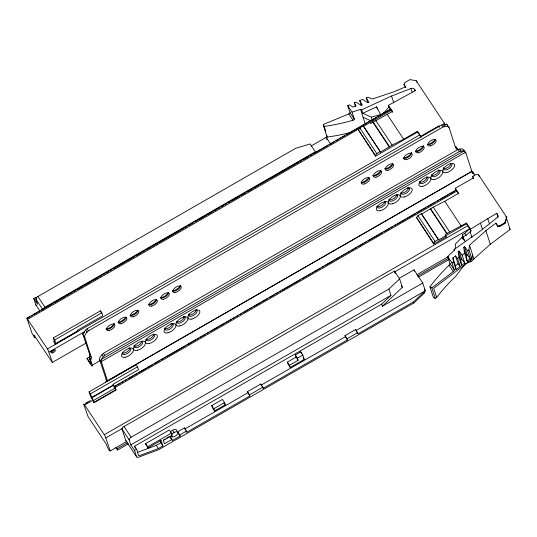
<?xml version="1.0" encoding="UTF-8"?>
<svg xmlns="http://www.w3.org/2000/svg" width="537" height="537" viewBox="0 0 537 537"><rect width="100%" height="100%" fill="white"/><g stroke="black" fill="none" stroke-linecap="round" stroke-linejoin="round"><path stroke-width="0.81" d="M464.33 240.509L463.102 236.73L466.082 235.313L471.023 230.957L470.439 229.158L496.712 213.283L497.457 214.404A3.081 2.685 -18 0 1 496.738 217.888L480.803 230.709L454.154 249.416L454.141 250.584A178.801 155.623 -18 0 0 447.683 256.431L449.966 263.425L454.262 269.903A1.551 0.705 -42.9 0 1 453.275 271.554L431.849 287.899L429.929 286.825A178.801 155.623 -18 0 1 449.08 265.218L449.288 264.996A1.618 0.685 -50.6 0 0 449.657 264.513A1.557 0.665 -50.5 0 0 449.966 263.788A1.504 0.651 -50.2 0 0 449.966 263.425M455.322 248.832L455.383 243.993L462.015 237.448L465.599 241.731M429.929 286.825L433.366 297.417L435.292 298.491L436.662 297.444L433.708 288.349L471.956 259.176L468.962 249.953L469.492 245.234L485.884 230.675L495.926 223.157L497.786 226.325L499.739 226.513L505.048 223.459L506.787 217.787L506.552 217.062L478.595 174.881L476.306 174.33L472.654 176.431L473.412 178.754M471.956 259.176L472.493 254.404M506.203 217.297L510.15 229.44L490.315 244.295L473.916 258.854C471.989 261.875 468.673 262.338 465.707 263.627A4.585 3.987 -68.5 0 0 465.196 264.164A211.504 183.788 -68.5 0 0 455.765 276.3A175.908 153.105 -18 0 0 436.662 297.444M443.643 125.04L444.139 122.892L416.182 80.711L409.959 79.61L404.65 82.664L403.952 84.376L405.811 87.551L403.952 84.376M26.87 318.186L32.227 333.813L34.871 337.86L33.952 335.054L52.512 362.717L48.068 349.896L26.87 318.186L390.339 109.266M458.658 193.844L455.967 190.038L455.96 190.387M505.048 223.459L504.814 222.734L506.552 217.062M89.84 356.675L86.994 358.313L89.384 361.918A4.625 0.537 60.1 0 0 90.928 363.14L89.256 357.991L89.558 357.327A7.706 3.692 -33.5 0 0 89.86 355.011L82.886 334.37A7.706 3.692 -33.5 0 1 82.812 333.309L84.262 332.477M100.265 360.575L92.27 365.173L90.599 360.025L90.901 359.36A7.706 3.692 -33.5 0 0 91.209 357.045L84.759 337.196L82.886 334.37M105.554 382.586L105.856 381.921A7.706 3.692 -33.5 0 0 106.158 379.605L99.707 359.756A7.706 3.692 -33.5 0 1 102.01 354.722L103.393 353.353L458.034 149.501L459.732 149.098A7.706 3.692 -33.5 0 1 464.069 150.32L465.935 153.139L471.869 171.397L107.279 380.955L107.507 381.639L106.158 379.605M370.859 123.309L370.423 122.228L371.094 123.242L392.44 111.468L388.385 105.353L415.403 90.599L414.658 89.471A3.081 2.685 -18 0 0 410.993 88.511L391.547 96.022L361.643 109.823L360.515 109.313A178.801 155.623 -18 0 1 352.003 112.072L347.714 105.594L349.5 104.849L352.916 107.064L355.997 105.782L354.319 102.842L356.065 102.124L361.193 105.44L362.26 104.997L359.743 100.594L362.629 99.392L367.758 102.715L368.825 102.272L366.315 97.862L367.764 97.257L372.537 98.936L393.856 91.814L405.576 86.826M417.142 132.303L375.598 156.18L358.347 129.739L359.736 127.853L363.2 125.859L380.424 152.072L392.117 145.097L403.643 139.224L417.444 131.29L420.753 136.284L439.071 125.752L439.575 127.309M438.628 239.891L421.404 213.686L417.934 215.673L416.551 217.559L433.802 244.006L446.146 236.911L445.039 234.81L446.999 233.427L466.385 223.043L466.613 223.748L438.628 239.891L421.545 214.115L433.238 207.141L444.764 201.268L458.564 193.34L455.255 188.346L473.574 177.814L472.654 176.431M375.598 156.18L375.43 155.515L376.82 153.629L380.283 151.635L363.2 125.859M433.802 244.006L433.634 243.335L435.017 241.455L438.487 239.462M399.622 278.925L388.889 289.067L390.936 295.384L381.686 304.13L382.371 306.238L402.361 287.349L399.622 278.925L394.427 271.084L124.034 426.512A2.772 1.329 -33.5 0 0 122.067 429.184L125.745 440.515L136.586 456.866A2.772 1.329 -33.5 0 0 138.62 457.162L158.428 449.805L413.852 302.982L423.861 293.511L425.244 290.806A2.772 1.329 -33.5 0 0 425.203 290.557L422.76 283.026L414.014 269.829L399.273 278.3M423.599 293.773L424.123 293.215M82.812 333.309L83.738 332.786A7.706 3.692 -33.5 0 1 85.712 330.127L87.095 328.758L441.736 124.913L443.434 124.51A7.706 3.692 -33.5 0 1 446.247 124.416L446.717 124.134A7.706 3.692 -33.5 0 1 447.247 124.94L449.113 127.759L455.564 147.608A7.706 3.692 -33.5 0 0 457.041 148.903L457.611 149.064L455.698 146.87A7.706 3.692 -33.5 0 1 455.269 146.715M84.759 337.196A7.706 3.692 -33.5 0 1 87.061 332.161L88.444 330.792L443.085 126.94L444.784 126.537A7.706 3.692 -33.5 0 1 449.113 127.759M107.507 380.834L101.58 362.576A7.706 3.692 -33.5 0 1 101.5 361.515A9.545 8.028 -40.3 0 1 101.386 359.414A7.706 3.692 -33.5 0 1 103.359 356.756L104.742 355.387L459.383 151.535L461.082 151.132A7.706 3.692 -33.5 0 1 463.887 151.045A9.545 8.028 -40.3 0 1 465.411 152.34A7.706 3.692 -33.5 0 1 465.935 153.139M388.385 105.353L388.969 107.145L384.452 112.146L381.753 113.985M389.278 110.568L390.513 109.186L392.668 112.173L392.44 111.468M463.78 239.495L462.263 234.837L464.8 233.373L469.526 228.702L466.613 223.748M355.655 329.483L358.112 333.752L413.503 301.915L425.244 290.806L356.018 330.591L355.655 329.483L344.969 335.625L347.426 339.894L263.204 388.305L260.747 384.036L247.409 391.701L249.866 395.97L186.889 432.171L186.05 430.909M458.162 251.759L459.068 251.068L462.169 255.135L464.727 263.009L461.605 265.392L459.048 257.512L458.162 251.759L460.719 259.633L461.605 265.392M463.72 247.517L464.626 246.825L467.727 250.893L470.291 258.767L467.17 261.143L464.612 253.269L463.72 247.517L466.277 255.39L467.17 261.143M452.892 257.921L455.504 255.927L457.571 258.639L460.128 266.513L456.047 269.634L453.483 261.754L452.892 257.921L455.45 265.795L456.047 269.634M454.262 269.903L451.973 262.908L453.483 261.754M457.571 258.639L459.048 257.512M462.169 255.135L464.612 253.269M467.727 250.893L468.962 249.953M460.719 259.633L461.625 258.941L459.068 251.068M466.277 255.39L467.19 254.699L464.626 246.825M455.45 265.795L458.061 263.801L455.504 255.927M39.906 310.99L35.845 304.855L33.791 298.545L35.898 297.33L36.738 298.599M33.791 298.545L37.53 304.184L35.898 299.169A2.772 1.329 -33.5 0 1 37.865 296.491L295.618 148.34L310.171 143.95L315.367 151.79L44.974 307.211A2.772 1.329 -33.5 0 0 42.967 309.661M311.057 146.037L326.201 137.331L330.342 143.58M27.635 318.119L29.817 316.864M31.274 316.024L32.73 315.192M34.18 314.353L36.362 313.098M37.818 312.265L39.275 311.426M41.456 310.178L42.906 309.339M44.363 308.507L52.358 303.908M53.814 303.069L58.902 300.143M60.359 299.31L65.447 296.384M66.903 295.545L69.085 294.296M70.542 293.457L71.992 292.618M73.448 291.786L75.63 290.53M77.08 289.698L82.174 286.771M83.624 285.932L91.626 281.334M93.082 280.502L98.17 277.575M99.62 276.736L101.802 275.488M103.258 274.649L104.715 273.816M106.165 272.977L108.346 271.722M109.803 270.89L111.26 270.051M113.441 268.795L114.891 267.963M116.348 267.124L125.074 262.11M126.524 261.277L134.525 256.679M135.982 255.84L141.07 252.914M142.527 252.081L144.708 250.826M146.158 249.987L147.615 249.155M149.064 248.316L151.246 247.067M152.703 246.228L154.159 245.396M155.609 244.557L157.791 243.301M159.247 242.469L173.787 234.105M175.243 233.273L180.331 230.346M181.788 229.507L183.969 228.259M185.426 227.419L186.876 226.587M188.333 225.748L193.421 222.821M195.602 221.566L197.059 220.734M198.509 219.895L206.51 215.297M207.967 214.464L213.055 211.538M214.511 210.705L216.693 209.45M218.143 208.611L219.599 207.779M221.056 206.94L223.231 205.684M224.688 204.852L226.144 204.013M228.326 202.758L229.776 201.925M231.232 201.086L239.233 196.495M241.415 195.24L245.778 192.729M247.228 191.897L252.316 188.97M253.773 188.131L255.954 186.876M257.411 186.044L258.861 185.205M260.317 184.372L262.499 183.117M263.956 182.278L266.137 181.029M267.587 180.19L269.044 179.358M270.5 178.519L288.678 168.068M290.128 167.235L295.222 164.309M296.672 163.476L298.854 162.221M300.311 161.382L301.76 160.55M303.217 159.711L308.305 156.784M310.487 155.535L311.943 154.696M313.4 153.857L321.394 149.266M322.851 148.427L327.939 145.5M329.396 144.668L334.484 141.741M335.94 140.902L338.122 139.647M339.572 138.815L341.029 137.975M342.485 137.143L344.667 135.888M346.117 135.055L360.616 126.719M362.052 125.893L363.489 125.067M364.925 124.242L367.08 123M368.516 122.174L369.953 121.349M371.396 120.523L376.424 117.637M377.86 116.804L382.169 114.327M383.606 113.502L388.634 110.615M390.07 109.79L390.506 109.535M27.783 319.226L360.716 127.853M362.898 126.598L391.976 109.884M77.066 331.168L77.18 331.53L55.277 344.116L53.814 341.727A3.544 0.409 60.1 0 1 53.868 341.263L54.546 341.613L53.358 337.907L100.479 310.822L101.822 312.849L102.762 315.736L77.543 330.235L77.778 330.953A3.544 0.409 60.1 0 1 77.724 331.423L77.059 331.06M55.277 344.116L55.17 343.66L55.828 344.009A3.544 0.409 60.1 0 0 55.875 343.546L54.7 339.934L101.822 312.849M55.875 343.546L77.778 330.953M47.444 348.896L419.639 134.955L420.988 137.338M49.115 352.037L84.752 331.557M445.267 124.967L446.717 124.134M52.472 362.368L85.927 343.136M89.384 361.918L90.84 361.086M101.386 359.414L463.887 151.045M101.5 361.515L465.411 152.34M107.279 380.955L471.869 171.397M89.095 391.829L136.217 364.744L137.559 366.771L138.499 369.664L113.28 384.156L115.133 388.076A3.544 0.409 60.1 0 1 115.864 389.721L115.985 390.077L94.082 402.669L90.995 397.078A3.544 0.409 60.1 0 1 90.263 395.44L89.095 391.829L90.438 393.856L93.23 400.662A3.544 0.409 60.1 0 1 93.968 402.307L94.082 402.669M90.438 393.856L137.559 366.771M91.612 397.467L113.515 384.881M91.773 397.823L113.669 385.237M114.381 386.418L455.96 190.078M85.222 403.488L90.317 400.562M115.046 386.351L116.495 385.512M117.952 384.68L120.134 383.425M121.59 382.586L123.047 381.753M125.228 380.498L126.678 379.659M128.135 378.827L133.23 375.9M134.68 375.061L136.861 373.806M138.318 372.973L146.319 368.375M147.776 367.536L152.864 364.61M154.32 363.777L159.408 360.851M160.865 360.012L163.047 358.756M164.503 357.924L165.953 357.085M167.41 356.253L185.594 345.801M187.051 344.962L192.139 342.035M193.595 341.196L195.777 339.948M197.233 339.109L198.683 338.27M200.14 337.437L202.321 336.182M203.778 335.35L205.235 334.511M207.416 333.255L208.866 332.423M210.323 331.584L218.324 326.986M219.781 326.147L224.869 323.22M226.325 322.388L228.507 321.133M229.964 320.294L231.413 319.461M232.87 318.622L235.052 317.367M236.508 316.535L237.958 315.696M240.14 314.44L241.596 313.608M243.053 312.769L248.141 309.842M249.598 309.01L251.779 307.755M253.236 306.916L261.237 302.318M262.687 301.485L267.782 298.559M269.238 297.72L274.326 294.793M275.783 293.961L277.965 292.705M279.421 291.866L280.871 291.034M282.328 290.195L300.512 279.743M301.962 278.904L307.057 275.978M308.513 275.145L310.695 273.89M312.145 273.051L313.601 272.219M315.058 271.38L317.239 270.131M318.696 269.292L320.146 268.453M322.328 267.204L323.784 266.365M325.241 265.526L333.242 260.928M334.692 260.096L339.787 257.169M341.243 256.33L343.425 255.075M344.875 254.243L346.331 253.404M347.788 252.571L349.97 251.316M351.42 250.477L353.608 249.222M355.058 248.389L356.514 247.55M357.971 246.718L363.059 243.791M364.516 242.952L366.697 241.697M368.154 240.865L382.7 232.501M384.15 231.669L389.244 228.742M390.701 227.903L392.883 226.648M394.333 225.815L395.789 224.976M397.246 224.144L405.972 219.123M407.429 218.291L415.423 213.686M416.88 212.853L421.975 209.927M423.424 209.088L425.606 207.839M427.063 207L428.519 206.161M429.976 205.329L432.157 204.073M433.607 203.234L435.064 202.402M437.246 201.147L438.702 200.308M440.152 199.475L448.153 194.877M449.61 194.038L454.705 191.112M84.645 405.019L105.124 436.051L110.246 450.973C109.34 451.469 106.615 445.985 106.44 444.421L87.974 416.437L83.772 404.327L83.725 403.978L84.645 405.019L93.364 400.005M114.448 387.889L456.833 191.078M93.23 400.662L115.133 388.076M93.968 402.307L115.864 389.721M104.306 434.688L467.774 225.762M105.977 437.83L122.698 428.217M394.641 271.903L469.566 228.836M136.586 456.866L134.539 450.556L130.8 444.918L129.169 439.897A2.772 1.329 -33.5 0 1 131.135 437.225L388.889 289.067M497.551 225.607L499.504 225.788L504.814 222.734M110.246 450.973L126.96 441.36M417.007 274.642L448.267 256.673M128.518 443.763L117.616 450.033L117.194 448.731L127.37 442.884M417.397 276.172L448.65 258.21M418.545 277.052L449.073 259.505M130.8 444.918L390.936 295.384M135.257 448.355L134.552 446.187L381.686 304.13M295.323 354.977L300.74 351.863L302.828 355.024L304.257 359.414L290.215 367.483L288.121 364.328L287.396 362.106L296.028 357.145L295.323 354.977L297.417 358.139L298.116 360.3L289.49 365.261L290.215 367.483M382.371 306.238L422.76 283.026M134.552 446.187L136.646 449.348L138.754 455.846L158.395 448.549L162.946 445.932L161.14 440.374L147.99 447.932L145.54 443.663L169.35 429.976L171.444 433.131L172.162 435.332L163.382 440.38L164.476 443.737L171.927 439.454L169.833 436.299L166.443 438.239M211.739 405.596L222.466 399.427L224.56 402.589L225.278 404.811L214.552 410.973L212.464 407.818L211.739 405.596L213.833 408.751L214.552 410.973M134.539 450.556L136.646 449.348M297.417 358.139L302.828 355.024M147.99 447.932L147.635 446.824L171.444 433.131M213.833 408.751L224.56 402.589M163.738 439.796L165.094 439.018M186.889 432.171L184.433 427.902L177.734 431.755L180.184 436.024L172.283 440.568L171.927 439.454M137.452 452.396L156.307 445.388L160.858 442.777L160.08 440.387M170.195 437.407L172.35 436.172M247.772 392.816L184.795 429.016L184.433 427.902M261.11 385.143L345.331 336.733M179.828 434.916L186.527 431.063M249.866 395.97L249.504 394.863L262.841 387.19L260.747 384.036M347.426 339.894L347.063 338.78L357.749 332.638M362.764 113.273L376.645 106.863L380.579 114.569L371.322 117.16L362.764 113.273L361.643 109.823M351.493 132.209A178.801 155.623 -18 0 1 327.12 137.096L323.677 126.504L323.502 124.416L348.802 113.904A1.551 0.759 -24 0 0 350.003 112.582L347.714 105.594M323.677 126.504A178.801 155.623 -18 0 0 352.997 120.241L353.286 120.14A1.618 0.805 -15.7 0 0 353.802 119.879A1.557 0.772 -15.9 0 0 354.266 119.382A1.504 0.738 -16.2 0 0 354.292 119.066L352.003 112.072M471.204 171.095A7.706 3.692 -33.5 0 0 471.996 171.464L473.909 173.652L474.627 175.861M471.64 171.518L471.862 172.202A7.706 3.692 -33.5 0 0 473.339 173.491L473.909 173.652M363.093 117.254L370.55 120.637M125.927 440.79L125.927 440.79A2.772 1.329 -33.5 0 0 126.443 441.011M467.19 254.699L470.291 258.767M461.625 258.941L464.727 263.009M458.061 263.801L460.128 266.513M417.249 82.678L416.182 80.711M505.955 216.539L506.787 217.787M443.434 124.51L444.784 126.537M459.732 149.098L461.082 151.132M441.736 124.913L443.085 126.94M458.034 149.501L459.383 151.535M455.698 146.87L457.041 148.903M471.996 171.464L473.339 173.491M509.311 228.178L510.15 229.44M497.786 226.325L495.926 223.157M417.35 131.505L419.639 134.955M466.385 223.043L470.439 229.158M388.969 107.145L390.459 109.4M469.526 228.702L471.023 230.957M387.231 114.462L403.643 139.224M444.764 201.268L461.176 226.037M464.8 233.373L466.082 235.313M375.705 120.328L392.117 145.097M433.238 207.141L449.65 231.903M373.054 121.852L389.473 146.614M430.587 208.658L446.999 233.427M372.893 122.201L389.305 146.97M430.419 209.014L446.838 233.776M445.475 235.897L446.146 236.911M447.683 256.431L451.973 262.908M350.003 112.589L354.292 119.066M359.736 127.853L376.82 153.629M417.934 215.673L435.017 241.455M348.802 113.904L352.997 120.241M449.08 265.218L453.275 271.554M358.347 129.739L375.43 155.515M416.551 217.559L433.634 243.335M424.284 289.168L425.203 290.557M401.495 286.04L402.361 287.349M356.434 331.228L357.689 333.121M344.969 335.625L347.063 338.78M303.002 357.521L304.257 359.414M296.028 357.145L298.116 360.3M287.396 362.106L289.49 365.261M247.409 391.701L249.504 394.863M224.023 402.918L225.278 404.811M178.096 432.862L180.184 436.024M172.558 430.251L174.048 432.507M170.612 438.038L171.867 439.931M87.095 328.758L88.444 330.792M103.393 353.353L104.742 355.387M160.858 442.777L162.946 445.932M85.712 330.127L87.061 332.161M102.01 354.722L103.359 356.756M99.707 359.756L101.58 362.576M156.307 445.388L158.395 448.549M114.636 388.05L115.985 390.077M89.86 355.011L91.209 357.045M89.558 357.327L90.901 359.36M89.256 357.991L90.599 360.025M145.54 443.663L147.635 446.824M37.865 296.491L44.974 307.211M124.034 426.512L131.135 437.225M35.898 299.169L43 309.883M122.067 429.184L129.169 439.897M53.358 337.907L54.7 339.934M116.361 447.482L117.194 448.731M115.952 447.522L117.616 450.033M112.898 384.492L114.401 387.419M462.263 234.837L463.102 236.73M497.457 214.404L498.121 216.451M496.712 213.283L498.007 217.263M499.504 225.788L499.739 226.513M478.595 174.881L479.098 176.431M472.567 171.625L473.043 173.095M487.703 218.458L489.469 223.889M485.884 230.675L490.315 244.295M456.269 147.031L456.987 149.239M480.494 223.379L482.508 229.588M447.247 124.94L447.764 126.524M444.139 122.892L444.898 125.222M470.177 231.789L471.969 237.314M455.255 188.346L456.014 190.675M469.492 245.234L473.916 258.854M470.325 259.324L471.003 261.425M414.658 89.471L415.101 90.834M470.211 260.331L470.674 261.761M462.015 237.448L462.505 238.952M467.975 261.042L468.479 262.586M410.993 88.511L412.101 91.914M417.444 131.29L417.954 132.847M454.154 249.416L454.604 250.792M391.547 96.022L393.762 102.835M421.404 213.686L421.545 214.115M376.645 106.863L377.377 109.112M431.849 287.899L435.292 298.491M366.315 97.862L367.845 102.587M371.322 117.16L372.295 120.154M380.283 151.635L380.424 152.072M359.743 100.594L361.28 105.319M414.014 269.829L414.497 271.333M360.515 109.313L365.382 124.295M354.319 102.842L355.601 106.782M413.503 301.915L413.852 302.982M394.427 271.084L395.172 273.38M323.502 124.416L323.999 125.933M324.489 127.444L325.717 131.229M326.201 137.331L326.932 139.586M300.74 351.863L301.21 353.326M262.841 387.19L263.204 388.305M100.479 310.822L100.943 312.265M86.994 358.313L89.807 363.22A7.397 0.859 60.1 0 0 92.27 365.173M327.006 135.707L327.12 137.096M141.882 341.21A4.853 2.323 -33.5 0 1 141.546 344.814A4.853 2.323 -33.5 0 1 136.056 347.694A4.853 2.323 -33.5 0 1 134.673 344.996M153.387 334.236A4.853 2.323 -33.5 0 1 151.823 339.391A4.853 2.323 -33.5 0 1 146.232 339.102M153.79 334.148A4.853 2.323 -33.5 0 1 150.608 338.243A4.853 2.323 -33.5 0 1 145.796 339.156M141.802 341.451A4.853 2.323 -33.5 0 1 138.331 345.304A4.853 2.323 -33.5 0 1 133.847 346.023M128.981 347.949A4.853 2.323 -33.5 0 1 130.263 350.815A4.853 2.323 -33.5 0 1 124.886 354.467A4.853 2.323 -33.5 0 1 122.483 352.359M129.894 347.882A4.853 2.323 -33.5 0 1 127.034 351.769A4.853 2.323 -33.5 0 1 122.261 353.071M195.864 309.822A4.853 2.323 -33.5 0 1 194.609 314.756A4.853 2.323 -33.5 0 1 188.668 315.125M188.709 314.689A4.853 2.323 -33.5 0 1 189.098 313.715M196.26 309.735A4.853 2.323 -33.5 0 1 193.401 313.621A4.853 2.323 -33.5 0 1 188.628 314.924M183.399 316.662A4.853 2.323 -33.5 0 1 184.782 319.361A4.853 2.323 -33.5 0 1 179.727 323.086A4.853 2.323 -33.5 0 1 176.76 321.556M384.787 201.59A4.853 2.323 -33.5 0 1 382.136 207.034A4.853 2.323 -33.5 0 1 377.336 205.872M170.88 323.583A4.853 2.323 -33.5 0 1 172.934 326.06A4.853 2.323 -33.5 0 1 167.571 330.007A4.853 2.323 -33.5 0 1 164.96 327.946M172.37 323.469A4.853 2.323 -33.5 0 1 169.511 327.355A4.853 2.323 -33.5 0 1 164.731 328.657M184.319 316.602A4.853 2.323 -33.5 0 1 181.137 320.696A4.853 2.323 -33.5 0 1 176.324 321.603M396.293 194.616A4.853 2.323 -33.5 0 1 396.823 197.804A4.853 2.323 -33.5 0 1 391.486 201.147A4.853 2.323 -33.5 0 1 389.285 199.005M407.153 187.775A4.853 2.323 -33.5 0 1 409.281 190.085A4.853 2.323 -33.5 0 1 404.267 194.085A4.853 2.323 -33.5 0 1 401.085 192.615M384.707 201.825A4.853 2.323 -33.5 0 1 381.243 205.684A4.853 2.323 -33.5 0 1 376.752 206.396M396.695 194.522A4.853 2.323 -33.5 0 1 393.829 198.415A4.853 2.323 -33.5 0 1 389.057 199.717M408.637 187.655A4.853 2.323 -33.5 0 1 405.777 191.548A4.853 2.323 -33.5 0 1 401.005 192.85M426.311 177.042A4.853 2.323 -33.5 0 1 425.868 181.768A4.853 2.323 -33.5 0 1 419.632 182.365M419.672 181.929A4.853 2.323 -33.5 0 1 419.813 181.459M438.252 170.175A4.853 2.323 -33.5 0 1 439.534 173.042A4.853 2.323 -33.5 0 1 434.164 176.693A4.853 2.323 -33.5 0 1 431.761 174.592M439.165 170.108A4.853 2.323 -33.5 0 1 436.306 173.995A4.853 2.323 -33.5 0 1 431.533 175.304M450.718 163.335A4.853 2.323 -33.5 0 1 451.248 166.524A4.853 2.323 -33.5 0 1 445.905 169.867A4.853 2.323 -33.5 0 1 443.703 167.725M427.224 176.975A4.853 2.323 -33.5 0 1 424.364 180.862A4.853 2.323 -33.5 0 1 419.585 182.164M451.073 163.678A4.853 2.323 -33.5 0 1 447.61 167.531A4.853 2.323 -33.5 0 1 443.119 168.249M86.564 403.126A2.463 1.181 -33.5 0 1 86.853 402.878M87.491 402.448A2.463 1.181 -33.5 0 1 87.826 402.267M137.935 310.232A4.853 2.323 -33.5 0 1 135.076 314.118A4.853 2.323 -33.5 0 1 130.303 315.42M125.994 317.099A4.853 2.323 -33.5 0 1 122.812 321.193A4.853 2.323 -33.5 0 1 117.999 322.106M113.978 323.583A4.853 2.323 -33.5 0 1 111.186 327.852A4.853 2.323 -33.5 0 1 106.051 328.973M180.586 285.509A6.86 3.282 -33.5 0 1 172.565 290.96M180.351 285.429A4.853 2.323 -33.5 0 1 177.861 289.483A4.853 2.323 -33.5 0 1 172.78 291.007M168.403 292.296A4.853 2.323 -33.5 0 1 165.913 296.35A4.853 2.323 -33.5 0 1 160.832 297.874M168.638 292.376A6.86 3.282 -33.5 0 1 160.623 297.827M368.597 177.895A6.86 3.282 -33.5 0 1 361.052 182.62M368.899 177.472A4.853 2.323 -33.5 0 1 366.033 181.365A4.853 2.323 -33.5 0 1 361.26 182.667M156.522 299.552A4.853 2.323 -33.5 0 1 153.34 303.647A4.853 2.323 -33.5 0 1 148.527 304.56M156.22 299.975A6.86 3.282 -33.5 0 1 148.675 304.694M380.538 171.028A6.86 3.282 -33.5 0 1 373 175.753M380.84 170.605A4.853 2.323 -33.5 0 1 377.665 174.706A4.853 2.323 -33.5 0 1 372.853 175.612M392.728 163.355A4.853 2.323 -33.5 0 1 389.929 167.631A4.853 2.323 -33.5 0 1 384.794 168.746M392.487 164.161A6.86 3.282 -33.5 0 1 384.942 168.887M411.55 152.75A6.86 3.282 -33.5 0 1 403.529 158.207M411.308 152.676A4.853 2.323 -33.5 0 1 408.509 156.945A4.853 2.323 -33.5 0 1 403.381 158.066M423.257 145.809A4.853 2.323 -33.5 0 1 420.458 150.078A4.853 2.323 -33.5 0 1 415.323 151.199M434.963 139.748A6.86 3.282 -33.5 0 1 428.298 144.278M435.265 139.325A4.853 2.323 -33.5 0 1 432.084 143.419A4.853 2.323 -33.5 0 1 427.271 144.332M423.492 145.883A6.86 3.282 -33.5 0 1 415.477 151.34M114.22 323.657A6.86 3.282 -33.5 0 1 106.198 329.114M125.685 317.521A6.86 3.282 -33.5 0 1 119.019 322.052M137.633 310.655A6.86 3.282 -33.5 0 1 130.095 315.38M54.599 349.379A2.463 1.181 -33.5 0 1 53.002 351.238A2.463 1.181 -33.5 0 1 50.74 351.795M171.558 434.842A3.934 1.879 -33.5 0 1 177.391 431.782A3.934 1.879 -33.5 0 1 175.25 436.192A3.934 1.879 -33.5 0 1 171.363 435.245M170.336 432.171A3.934 1.879 -33.5 0 1 174.411 429.506A3.934 1.879 -33.5 0 1 176.559 430.815M36.771 305.372A2.772 1.329 -33.5 0 1 36.335 305.311M36.167 305.238A2.772 1.329 -33.5 0 1 35.845 304.855M125.47 357.199A6.86 3.282 -33.5 0 0 133.424 349.325A6.86 3.282 -33.5 0 0 123.664 351.634A6.86 3.282 -33.5 0 0 125.47 357.199M191.837 319.052A6.86 3.282 -33.5 0 0 199.791 311.178A6.86 3.282 -33.5 0 0 190.031 313.487A6.86 3.282 -33.5 0 0 191.837 319.052M179.888 325.919A6.86 3.282 -33.5 0 0 187.849 318.045A6.86 3.282 -33.5 0 0 178.083 320.354A6.86 3.282 -33.5 0 0 179.888 325.919M167.947 332.786A6.86 3.282 -33.5 0 0 175.901 324.912A6.86 3.282 -33.5 0 0 166.134 327.221A6.86 3.282 -33.5 0 0 167.947 332.786M380.324 210.705A6.86 3.282 -33.5 0 0 388.278 202.832A6.86 3.282 -33.5 0 0 378.511 205.147A6.86 3.282 -33.5 0 0 380.324 210.705M392.265 203.838A6.86 3.282 -33.5 0 0 400.226 195.965A6.86 3.282 -33.5 0 0 390.459 198.281A6.86 3.282 -33.5 0 0 392.265 203.838M404.213 196.972A6.86 3.282 -33.5 0 0 412.168 189.098A6.86 3.282 -33.5 0 0 402.408 191.414A6.86 3.282 -33.5 0 0 404.213 196.972M422.794 186.292A6.86 3.282 -33.5 0 0 430.755 178.418A6.86 3.282 -33.5 0 0 420.988 180.727A6.86 3.282 -33.5 0 0 422.794 186.292M446.69 172.558A6.86 3.282 -33.5 0 0 454.644 164.684A6.86 3.282 -33.5 0 0 444.884 166.994A6.86 3.282 -33.5 0 0 446.69 172.558M434.742 179.425A6.86 3.282 -33.5 0 0 442.696 171.551A6.86 3.282 -33.5 0 0 432.936 173.86A6.86 3.282 -33.5 0 0 434.742 179.425M137.418 350.332A6.86 3.282 -33.5 0 0 145.373 342.458A6.86 3.282 -33.5 0 0 135.606 344.767A6.86 3.282 -33.5 0 0 137.418 350.332M149.36 343.465A6.86 3.282 -33.5 0 0 157.314 335.591A6.86 3.282 -33.5 0 0 147.554 337.901A6.86 3.282 -33.5 0 0 149.36 343.465M133.136 316.776A4.853 2.323 -33.5 0 0 138.768 311.198A4.853 2.323 -33.5 0 0 131.86 312.836A4.853 2.323 -33.5 0 0 133.136 316.776M121.194 323.643A4.853 2.323 -33.5 0 0 126.826 318.065A4.853 2.323 -33.5 0 0 119.912 319.703A4.853 2.323 -33.5 0 0 121.194 323.643M109.246 330.51A4.853 2.323 -33.5 0 0 114.878 324.932A4.853 2.323 -33.5 0 0 107.964 326.57A4.853 2.323 -33.5 0 0 109.246 330.51M175.612 292.356A4.853 2.323 -33.5 0 0 181.244 286.785A4.853 2.323 -33.5 0 0 174.337 288.423A4.853 2.323 -33.5 0 0 175.612 292.356M163.664 299.223A4.853 2.323 -33.5 0 0 169.296 293.652A4.853 2.323 -33.5 0 0 162.389 295.29A4.853 2.323 -33.5 0 0 163.664 299.223M151.723 306.09A4.853 2.323 -33.5 0 0 157.354 300.519A4.853 2.323 -33.5 0 0 150.441 302.156A4.853 2.323 -33.5 0 0 151.723 306.09M364.099 184.016A4.853 2.323 -33.5 0 0 369.731 178.445A4.853 2.323 -33.5 0 0 362.817 180.076A4.853 2.323 -33.5 0 0 364.099 184.016M387.989 170.283A4.853 2.323 -33.5 0 0 393.621 164.711A4.853 2.323 -33.5 0 0 386.714 166.342A4.853 2.323 -33.5 0 0 387.989 170.283M376.041 177.15A4.853 2.323 -33.5 0 0 381.679 171.578A4.853 2.323 -33.5 0 0 374.766 173.209A4.853 2.323 -33.5 0 0 376.041 177.15M418.518 152.736A4.853 2.323 -33.5 0 0 424.149 147.158A4.853 2.323 -33.5 0 0 417.242 148.796A4.853 2.323 -33.5 0 0 418.518 152.736M406.576 159.603A4.853 2.323 -33.5 0 0 412.208 154.025A4.853 2.323 -33.5 0 0 405.294 155.663A4.853 2.323 -33.5 0 0 406.576 159.603M430.466 145.869A4.853 2.323 -33.5 0 0 436.098 140.291A4.853 2.323 -33.5 0 0 429.184 141.929A4.853 2.323 -33.5 0 0 430.466 145.869M52.478 352.923A2.463 1.181 -33.5 0 0 55.338 350.09A2.463 1.181 -33.5 0 0 51.827 350.923A2.463 1.181 -33.5 0 0 52.478 352.923"/></g></svg>
